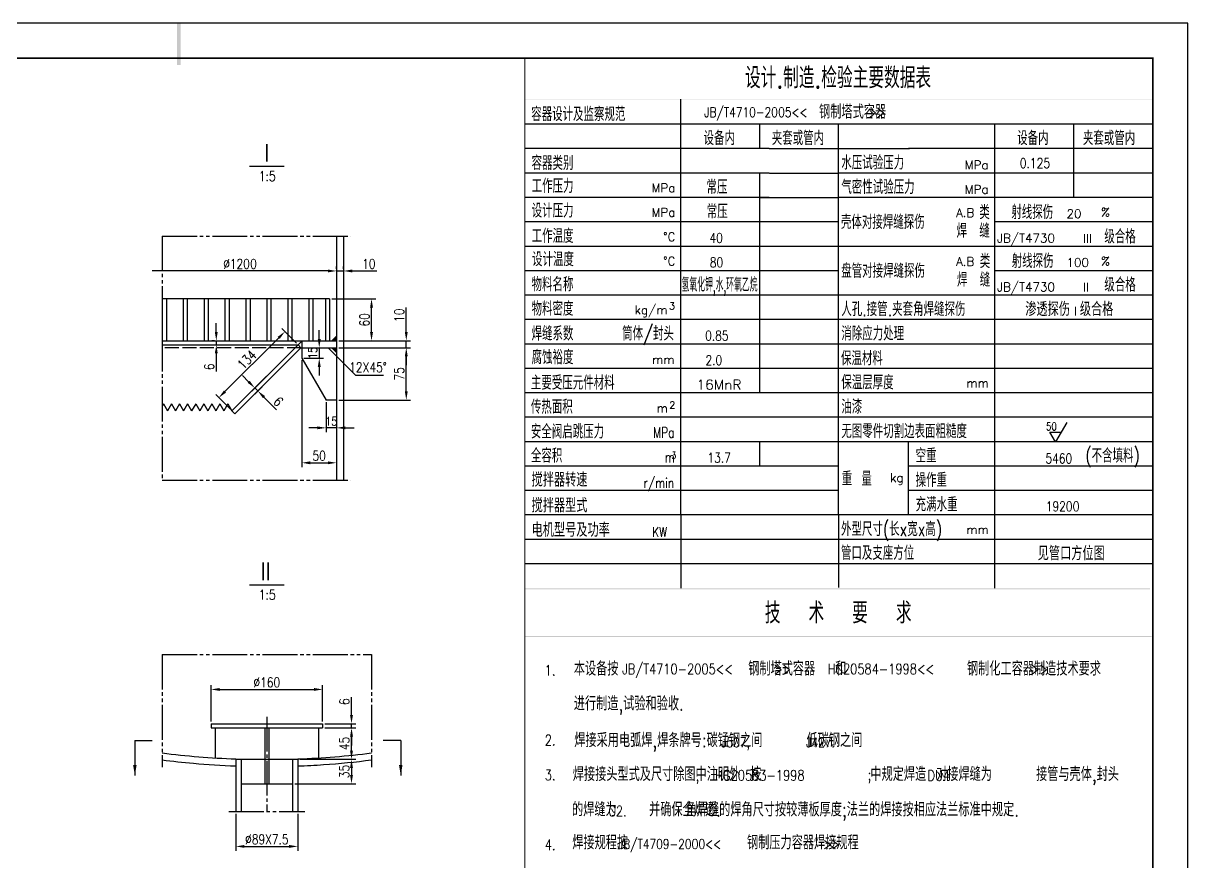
# Model space of a CAD drawing. Header units: millimetres. Extents: x 0 to 1411, y 0 to 841.
# Drawn here: x 260.2 to 594, y 600.6 to 841 of the extents above; entities that cross this region are included whole.
import ezdxf
from ezdxf.enums import TextEntityAlignment as Align

# ---------------------------------------------------------------- set-up
doc = ezdxf.new("R2010")
doc.units = ezdxf.units.MM
for name, pattern in [('CENTER', [12.6, 10, -0.8, 1, -0.8]), ('DASHED', [5, 4, -1]), ('PHANTOM', [14.4, 10, -0.8, 1, -0.8, 1, -0.8])]:
    doc.linetypes.add(name, pattern=pattern)
for name, color, linetype in [('1', 2, 'CENTER'), ('2', 1, 'Continuous'), ('3', 3, 'DASHED'), ('4', 7, 'PHANTOM')]:
    doc.layers.add(name, color=color, linetype=linetype)
doc.styles.add('HZ', font='txt.shx', dxfattribs={"width": 0.8, "bigfont": 'hztxt.shx'})
doc.styles.add('ROMANS', font='romans.shx', dxfattribs={"width": 0.8})
doc.dimstyles.new('ISO-25', dxfattribs={"dimtxt": 2.8, "dimasz": 2.5, "dimexe": 1.25, "dimexo": 0.625, "dimtad": 1, "dimtxsty": 'ROMANS', "dimcen": 2.5, "dimadec": 0, "dimazin": 0, "dimtfac": 1, "dimtmove": 0, "dimatfit": 3, "dimfxl": 0, "dimarcsym": 0})

# ---------------------------------------------------------------- blocks, each defined once
blk = doc.blocks.new('*D87')
at = {"color": 0, "lineweight": -2}
for p, q in [((350.62, 748), (371.23, 748)), ((369.98, 735.5), (369.98, 745.5)), ((350.62, 733), (371.23, 733))]:
    blk.add_line(p, q, dxfattribs=at)
at = {"color": 0}
for points in [[(369.57, 745.5), (370.4, 745.5), (369.98, 748)], [(369.57, 735.5), (370.4, 735.5), (369.98, 733)]]:
    blk.add_solid(points, dxfattribs=at)
at = {"layer": 'DEFPOINTS', "color": 0}
for p in [(350, 748), (369.98, 748), (350, 733)]:
    blk.add_point(p, dxfattribs=at)
at = {"color": 0, "insert": (367.96, 740.5), "char_height": 2.8, "attachment_point": 5, "rotation": 90, "style": 'ROMANS'}
blk.add_mtext('75', dxfattribs=at)
blk = doc.blocks.new('*D88')
at = {"color": 0, "lineweight": -2}
for p, q in [((369.98, 752.5), (369.98, 759.56)), ((350.62, 750), (371.23, 750)), ((350.62, 748), (371.23, 748)), ((369.98, 748), (369.98, 750)), ((369.98, 745.5), (369.98, 743))]:
    blk.add_line(p, q, dxfattribs=at)
at = {"color": 0}
for points in [[(369.57, 752.5), (370.4, 752.5), (369.98, 750)], [(369.57, 745.5), (370.4, 745.5), (369.98, 748)]]:
    blk.add_solid(points, dxfattribs=at)
at = {"layer": 'DEFPOINTS', "color": 0}
for p in [(350, 750), (350, 748), (369.98, 750)]:
    blk.add_point(p, dxfattribs=at)
at = {"color": 0, "insert": (367.96, 757.28), "char_height": 2.8, "attachment_point": 5, "rotation": 90, "style": 'ROMANS'}
blk.add_mtext('10', dxfattribs=at)
blk = doc.blocks.new('*D89')
at = {"color": 0, "lineweight": -2}
for p, q in [((347, 732.38), (347, 723.77)), ((350, 732.38), (350, 723.77)), ((344.5, 725.02), (342, 725.02)), ((350, 725.02), (347, 725.02)), ((352.5, 725.02), (355, 725.02))]:
    blk.add_line(p, q, dxfattribs=at)
at = {"color": 0}
for points in [[(344.5, 725.44), (344.5, 724.61), (347, 725.02)], [(352.5, 725.44), (352.5, 724.61), (350, 725.02)]]:
    blk.add_solid(points, dxfattribs=at)
at = {"layer": 'DEFPOINTS', "color": 0}
for p in [(347, 733), (350, 733), (347, 725.02)]:
    blk.add_point(p, dxfattribs=at)
at = {"color": 0, "insert": (348.5, 726.9), "char_height": 2.5, "attachment_point": 5, "style": 'ROMANS'}
blk.add_mtext('15', dxfattribs=at)
blk = doc.blocks.new('*D90')
at = {"color": 0, "lineweight": -2}
for p, q in [((340, 744.38), (340, 713.75)), ((350, 732.38), (350, 713.75)), ((342.5, 715), (347.5, 715))]:
    blk.add_line(p, q, dxfattribs=at)
at = {"color": 0}
for points in [[(342.5, 715.42), (342.5, 714.58), (340, 715)], [(347.5, 715.42), (347.5, 714.58), (350, 715)]]:
    blk.add_solid(points, dxfattribs=at)
at = {"layer": 'DEFPOINTS', "color": 0}
for p in [(340, 745), (350, 733), (350, 715)]:
    blk.add_point(p, dxfattribs=at)
at = {"color": 0, "insert": (345, 717.02), "char_height": 2.8, "attachment_point": 5, "style": 'ROMANS'}
blk.add_mtext('50', dxfattribs=at)
blk = doc.blocks.new('*D91')
at = {"color": 0, "lineweight": -2}
for p, q in [((345.03, 750.5), (345.03, 753)), ((340.63, 748), (346.28, 748)), ((345.03, 748), (345.03, 745)), ((340.63, 745), (346.28, 745)), ((345.03, 742.5), (345.03, 740))]:
    blk.add_line(p, q, dxfattribs=at)
at = {"color": 0}
for points in [[(344.61, 750.5), (345.45, 750.5), (345.03, 748)], [(344.61, 742.5), (345.45, 742.5), (345.03, 745)]]:
    blk.add_solid(points, dxfattribs=at)
at = {"layer": 'DEFPOINTS', "color": 0}
for p in [(340, 748), (340, 745), (345.03, 745)]:
    blk.add_point(p, dxfattribs=at)
at = {"color": 0, "insert": (343.16, 746.5), "char_height": 2.5, "attachment_point": 5, "rotation": 90, "style": 'ROMANS'}
blk.add_mtext('15', dxfattribs=at)
blk = doc.blocks.new('*D92')
at = {"color": 0, "lineweight": -2}
for p, q in [((338.51, 749.29), (334.31, 753.49)), ((333.42, 750.84), (318.01, 735.42)), ((319.56, 730.34), (315.36, 734.54))]:
    blk.add_line(p, q, dxfattribs=at)
at = {"color": 0}
for points in [[(333.13, 751.13), (333.72, 750.55), (335.19, 752.61)], [(317.71, 735.72), (318.3, 735.13), (316.24, 733.66)]]:
    blk.add_solid(points, dxfattribs=at)
at = {"layer": 'DEFPOINTS', "color": 0}
for p in [(338.95, 748.85), (316.24, 733.66), (320, 729.9)]:
    blk.add_point(p, dxfattribs=at)
at = {"color": 0, "insert": (324.28, 744.56), "char_height": 2.8, "attachment_point": 5, "rotation": 45, "style": 'ROMANS'}
blk.add_mtext('134', dxfattribs=at)
blk = doc.blocks.new('*D93')
at = {"color": 0, "lineweight": -2}
for p, q in [((324.79, 738.23), (323.02, 739.99)), ((329.99, 739.88), (325.68, 735.57)), ((330.83, 739.03), (326.52, 734.72)), ((326.56, 736.46), (327.41, 735.61)), ((329.18, 733.84), (332.81, 730.21))]:
    blk.add_line(p, q, dxfattribs=at)
at = {"color": 0}
for points in [[(325.09, 738.52), (324.5, 737.93), (326.56, 736.46)], [(329.47, 734.14), (328.88, 733.55), (327.41, 735.61)]]:
    blk.add_solid(points, dxfattribs=at)
at = {"layer": 'DEFPOINTS', "color": 0}
for p in [(330.43, 740.33), (331.28, 739.48), (327.41, 735.61)]:
    blk.add_point(p, dxfattribs=at)
at = {"color": 0, "insert": (333.31, 732.57), "char_height": 2.8, "attachment_point": 5, "rotation": 315, "style": 'ROMANS'}
blk.add_mtext('6', dxfattribs=at)
blk = doc.blocks.new('*D94')
at = {"color": 0, "lineweight": -2}
for p, q in [((348.63, 762), (361.27, 762)), ((360.02, 752.5), (360.02, 759.5)), ((350.62, 750), (361.27, 750))]:
    blk.add_line(p, q, dxfattribs=at)
at = {"color": 0}
for points in [[(359.6, 759.5), (360.44, 759.5), (360.02, 762)], [(359.6, 752.5), (360.44, 752.5), (360.02, 750)]]:
    blk.add_solid(points, dxfattribs=at)
at = {"layer": 'DEFPOINTS', "color": 0}
for p in [(348, 762), (360.02, 762), (350, 750)]:
    blk.add_point(p, dxfattribs=at)
at = {"color": 0, "insert": (358, 756), "char_height": 2.8, "attachment_point": 5, "rotation": 90, "style": 'ROMANS'}
blk.add_mtext('60', dxfattribs=at)
blk = doc.blocks.new('*D95')
at = {"color": 0, "lineweight": -2}
for p, q in [((350, 770.62), (350, 771.25)), ((347.5, 770), (297.1, 770))]:
    blk.add_line(p, q, dxfattribs=at)
at = {"color": 0}
blk.add_solid([(347.5, 770.41), (347.5, 769.58), (350, 770)], dxfattribs=at)
at = {"layer": 'DEFPOINTS', "color": 0}
for p in [(297.1, 770), (297.1, 770), (350, 770)]:
    blk.add_point(p, dxfattribs=at)
at = {"color": 0, "insert": (322.3, 772.02), "char_height": 2.8, "attachment_point": 5, "style": 'ROMANS'}
blk.add_mtext('%%C1200', dxfattribs=at)
blk = doc.blocks.new('_None')
blk = doc.blocks.new('*D96')
at = {"color": 0, "lineweight": -2}
for p, q in [((350, 770.62), (350, 771.25)), ((352, 770.62), (352, 771.25)), ((347.5, 770), (345, 770)), ((350, 770), (352, 770)), ((354.5, 770), (361.56, 770))]:
    blk.add_line(p, q, dxfattribs=at)
at = {"color": 0}
for points in [[(347.5, 770.41), (347.5, 769.58), (350, 770)], [(354.5, 770.41), (354.5, 769.58), (352, 770)]]:
    blk.add_solid(points, dxfattribs=at)
at = {"layer": 'DEFPOINTS', "color": 0}
for p in [(350, 770), (352, 770), (352, 769.99)]:
    blk.add_point(p, dxfattribs=at)
at = {"color": 0, "insert": (359.28, 772.02), "char_height": 2.8, "attachment_point": 5, "style": 'ROMANS'}
blk.add_mtext('10', dxfattribs=at)
blk = doc.blocks.new('*D97')
at = {"color": 0, "lineweight": -2}
for p, q in [((346.63, 639), (355.53, 639)), ((354.28, 632.5), (354.28, 636.5)), ((339.52, 630), (355.53, 630))]:
    blk.add_line(p, q, dxfattribs=at)
at = {"color": 0}
for points in [[(353.86, 636.5), (354.7, 636.5), (354.28, 639)], [(353.86, 632.5), (354.7, 632.5), (354.28, 630)]]:
    blk.add_solid(points, dxfattribs=at)
at = {"layer": 'DEFPOINTS', "color": 0}
for p in [(346, 639), (354.28, 639), (338.9, 630)]:
    blk.add_point(p, dxfattribs=at)
at = {"color": 0, "insert": (352.25, 634.5), "char_height": 2.8, "attachment_point": 5, "rotation": 90, "style": 'ROMANS'}
blk.add_mtext('45', dxfattribs=at)
blk = doc.blocks.new('*D98')
at = {"color": 0, "lineweight": -2}
for p, q in [((354.28, 642.7), (354.28, 647.84)), ((346.62, 640.2), (355.53, 640.2)), ((346.62, 639), (355.53, 639)), ((354.28, 639), (354.28, 640.2)), ((354.28, 636.5), (354.28, 634))]:
    blk.add_line(p, q, dxfattribs=at)
at = {"color": 0}
for points in [[(353.86, 642.7), (354.7, 642.7), (354.28, 640.2)], [(353.86, 636.5), (354.7, 636.5), (354.28, 639)]]:
    blk.add_solid(points, dxfattribs=at)
at = {"layer": 'DEFPOINTS', "color": 0}
for p in [(346, 640.2), (346, 639), (354.28, 640.2)]:
    blk.add_point(p, dxfattribs=at)
at = {"color": 0, "insert": (352.25, 646.52), "char_height": 2.8, "attachment_point": 5, "rotation": 90, "style": 'ROMANS'}
blk.add_mtext('6', dxfattribs=at)
blk = doc.blocks.new('*D99')
at = {"color": 0, "lineweight": -2}
for p, q in [((339.53, 630), (355.53, 630)), ((354.28, 627.5), (354.28, 625.5)), ((338.03, 623), (355.53, 623))]:
    blk.add_line(p, q, dxfattribs=at)
at = {"color": 0}
for points in [[(353.86, 627.5), (354.7, 627.5), (354.28, 630)], [(353.86, 625.5), (354.7, 625.5), (354.28, 623)]]:
    blk.add_solid(points, dxfattribs=at)
at = {"layer": 'DEFPOINTS', "color": 0}
for p in [(338.9, 630), (337.4, 623), (354.28, 623)]:
    blk.add_point(p, dxfattribs=at)
at = {"color": 0, "insert": (352.25, 626.5), "char_height": 2.8, "attachment_point": 5, "rotation": 90, "style": 'ROMANS'}
blk.add_mtext('35', dxfattribs=at)
blk = doc.blocks.new('*D100')
at = {"color": 0, "lineweight": -2}
for p, q in [((314, 640.83), (314, 651.27)), ((346, 640.83), (346, 651.27)), ((316.5, 650.02), (343.5, 650.02))]:
    blk.add_line(p, q, dxfattribs=at)
at = {"color": 0}
for points in [[(316.5, 650.44), (316.5, 649.6), (314, 650.02)], [(343.5, 650.44), (343.5, 649.6), (346, 650.02)]]:
    blk.add_solid(points, dxfattribs=at)
at = {"layer": 'DEFPOINTS', "color": 0}
for p in [(346, 650.02), (314, 640.2), (346, 640.2)]:
    blk.add_point(p, dxfattribs=at)
at = {"color": 0, "insert": (330, 652.04), "char_height": 2.8, "attachment_point": 5, "style": 'ROMANS'}
blk.add_mtext('%%C160', dxfattribs=at)
blk = doc.blocks.new('*D101')
at = {"color": 0, "lineweight": -2}
for p, q in [((321.1, 614.38), (321.1, 603.77)), ((338.9, 614.38), (338.9, 603.77)), ((323.6, 605.02), (336.4, 605.02))]:
    blk.add_line(p, q, dxfattribs=at)
at = {"color": 0}
for points in [[(323.6, 605.44), (323.6, 604.61), (321.1, 605.02)], [(336.4, 605.44), (336.4, 604.61), (338.9, 605.02)]]:
    blk.add_solid(points, dxfattribs=at)
at = {"layer": 'DEFPOINTS', "color": 0}
for p in [(321.1, 615), (338.9, 615), (338.9, 605.02)]:
    blk.add_point(p, dxfattribs=at)
at = {"color": 0, "insert": (330, 607.05), "char_height": 2.8, "attachment_point": 5, "style": 'ROMANS'}
blk.add_mtext('%%C89X7.5', dxfattribs=at)
blk = doc.blocks.new('*D112')
at = {"color": 0, "lineweight": -2}
for p, q in [((315.52, 752.5), (315.52, 755)), ((315.02, 750), (314.27, 750)), ((315.52, 750), (315.52, 748.85)), ((316.08, 748.85), (316.77, 748.85)), ((315.52, 746.35), (315.52, 741.21))]:
    blk.add_line(p, q, dxfattribs=at)
at = {"color": 0}
for points in [[(315.1, 752.5), (315.93, 752.5), (315.52, 750)], [(315.1, 746.35), (315.93, 746.35), (315.52, 748.85)]]:
    blk.add_solid(points, dxfattribs=at)
at = {"layer": 'DEFPOINTS', "color": 0}
for p in [(315.45, 748.85), (315.52, 748.85), (315.65, 750)]:
    blk.add_point(p, dxfattribs=at)
at = {"color": 0, "insert": (313.49, 742.53), "char_height": 2.8, "attachment_point": 5, "rotation": 90, "style": 'ROMANS'}
blk.add_mtext('6', dxfattribs=at)

msp = doc.modelspace()

# ---------------------------------------------------------------- linework, layer by layer
for p, q in [((594, 841), (0, 841)), ((594, 0), (594, 841)), ((404, 831), (584, 831)), ((448.7, 700.258), (448.7, 819.258)), ((584, 812.058), (404, 812.058)), ((471.2, 812.058), (471.2, 805.058)), ((493.9, 700.258), (493.9, 811.958)), ((538.6, 811.958), (538.6, 700.058)), ((561.3, 812.058), (561.3, 791.058)), ((474, 805.058), (404, 805.058)), ((474, 805.058), (493.9, 805.058)), ((493.8, 805.058), (514.2, 805.058)), ((584, 805.058), (514, 805.058)), ((325, 800), (335, 800)), ((474, 798.058), (404, 798.058)), ((471.2, 798.058), (471.2, 735.058)), ((474.1, 798.058), (493.9, 798.058)), ((514.2, 798.058), (493.8, 798.058)), ((584, 798.058), (514, 798.058)), ((474, 791.058), (404, 791.058)), ((471.2, 791.058), (493.9, 791.058)), ((514.1, 791.058), (494, 791.058)), ((584, 791.058), (514, 791.058)), ((493.8, 784.058), (404, 784.058)), ((584, 784.058), (538.6, 784.058)), ((584, 777.058), (404, 777.058)), ((493.8, 770.058), (404, 770.058)), ((584, 770.058), (538.7, 770.058)), ((584, 763.058), (404, 763.058)), ((584, 756.058), (404, 756.058)), ((584, 749.058), (404, 749.058)), ((350, 745.6), (355.45219, 740.14781)), ((584, 742.058), (404, 742.058)), ((355.45219, 740.14781), (363.45219, 740.14781)), ((584, 735.058), (404, 735.058)), ((584, 728.058), (404, 728.058)), ((584, 721.058), (404, 721.058)), ((471.2, 721.058), (471.2, 714.058)), ((513.9, 721.058), (513.9, 700.058)), ((493.9, 714.058), (404, 714.058)), ((584, 714.058), (513.9, 714.058)), ((493.9, 707.058), (404, 707.058)), ((584, 707.058), (513.9, 707.058)), ((584, 700.058), (404, 700.058)), ((448.7, 699.958), (448.7, 679.058)), ((493.9, 700.242), (493.9, 679.242)), ((538.6, 700.058), (538.6, 679.058)), ((584, 693.058), (404, 693.058)), ((584, 686.058), (404, 686.058)), ((325, 680), (335, 680)), ((292.1678, 635.35398), (292.1678, 625.35398)), ((368.39613, 635.35398), (368.39613, 625.35398)), ((321.1, 630), (338.9, 630))]:
    msp.add_line(p, q)
at = {"const_width": 0.5}
msp.add_lwpolyline([(25, 10), (584, 10), (584, 831), (25, 831)], close=True, dxfattribs=at)
at = {"const_width": 0.27}
msp.add_lwpolyline([(404, 831.058), (404, 512.425)], dxfattribs=at)
msp.add_lwpolyline([(559.30107, 726.60056), (556.10107, 721.058), (554.50107, 723.82928), (557.70107, 723.82928)])
for points in [[(348.4, 750), (350, 750), (350, 751.6)], [(348.4, 748), (350, 748), (350, 746.4)], [(292.1678, 625.35398), (291.6678, 628.35398), (292.6678, 628.35398)], [(368.39613, 625.35398), (368.89613, 628.35398), (367.89613, 628.35398)]]:
    msp.add_solid(points)
at = {"color": 7}
for points in [[(305.257, 841.002), (304.257, 841.002), (305.257, 829.002), (304.257, 829.002)], [(404.01, 679.023), (404.01, 678.753), (583.189, 679.023), (583.189, 678.753)], [(403.94, 665.363), (403.94, 665.093), (583.69, 665.363), (583.69, 665.093)]]:
    msp.add_trace(points, dxfattribs=at)
msp.add_trace([(404.026, 819.244), (404.026, 819.094), (583.888, 819.244), (583.888, 819.094)])
at = {"layer": '1', "color": 0}
msp.add_line((330, 642.2), (330, 615), dxfattribs=at)
at = {"layer": '2'}
for p, q in [((350, 780), (350, 710)), ((352, 780), (352, 710)), ((348, 762), (300, 762)), ((300, 762), (300, 750)), ((301.2, 762), (301.2, 750)), ((306, 762), (306, 750)), ((307.2, 762), (307.2, 750)), ((312, 762), (312, 750)), ((313.2, 762), (313.2, 750)), ((318, 762), (318, 750)), ((319.2, 762), (319.2, 750)), ((324, 762), (324, 750)), ((325.2, 762), (325.2, 750)), ((330, 762), (330, 750)), ((331.2, 762), (331.2, 750)), ((336, 762), (336, 750)), ((337.2, 762), (337.2, 750)), ((342, 762), (342, 750)), ((343.2, 762), (343.2, 750)), ((346.8, 762), (346.8, 750)), ((348, 762), (348, 750)), ((300, 750), (350, 750)), ((300, 748.84853), (338.95147, 748.84853)), ((340, 749.89706), (320, 729.89706)), ((339.8, 748), (320.84853, 729.04853)), ((339.8, 748), (338.95147, 748.84853)), ((339.8, 748), (350, 748)), ((340, 750), (340, 745)), ((347.6, 748), (350, 745.6)), ((340, 745), (347, 733)), ((300.37009, 731.89706), (300, 731.25604)), ((300.37009, 731.89706), (301.52479, 729.89706)), ((302.67949, 731.89706), (301.52479, 729.89706)), ((302.67949, 731.89706), (303.83419, 729.89706)), ((304.98889, 731.89706), (303.83419, 729.89706)), ((304.98889, 731.89706), (306.14359, 729.89706)), ((307.29829, 731.89706), (306.14359, 729.89706)), ((307.29829, 731.89706), (308.45299, 729.89706)), ((309.6077, 731.89706), (308.45299, 729.89706)), ((309.6077, 731.89706), (310.7624, 729.89706)), ((311.9171, 731.89706), (310.7624, 729.89706)), ((311.9171, 731.89706), (313.0718, 729.89706)), ((314.2265, 731.89706), (313.0718, 729.89706)), ((314.2265, 731.89706), (315.3812, 729.89706)), ((316.5359, 731.89706), (315.3812, 729.89706)), ((316.5359, 731.89706), (317.6906, 729.89706)), ((318.8453, 731.89706), (317.6906, 729.89706)), ((318.8453, 731.89706), (320, 729.89706)), ((350, 733), (347, 733)), ((320, 729.89706), (320.84853, 729.04853)), ((314, 640.2), (314, 639)), ((314, 640.2), (346, 640.2)), ((314, 639), (346, 639)), ((315.2, 639), (315.2, 630.37048)), ((329.4, 639), (329.4, 623)), ((330.6, 639), (330.6, 623)), ((344.8, 639), (344.8, 630.37048)), ((346, 640.2), (346, 639)), ((292.1678, 635.35398), (297.1678, 635.35398)), ((368.39613, 635.35398), (363.39613, 635.35398)), ((321.1, 630), (321.1, 615)), ((322.6, 630), (322.6, 615)), ((337.4, 630), (337.4, 615)), ((338.9, 630), (338.9, 615)), ((322.6, 623), (337.4, 623))]:
    msp.add_line(p, q, dxfattribs=at)
at = {"layer": '2', "extrusion": (0, 0, -1)}
for start_param, end_param in [(1.645031157, 1.823476582), (1.318116072, 1.496561497)]:
    msp.add_ellipse((330, 689.83475), major_axis=(120, 0), ratio=0.5, start_param=start_param, end_param=end_param, dxfattribs=at)
at = {"layer": '2'}
for points, knots in [([(321.1, 627.99864), (317.03236, 628.14866), (312.97962, 628.40155), (305.9521, 629.02186), (302.962, 629.34483), (300, 629.72389)], [1.6444153056, 1.6444153056, 1.6444153056, 1.6444153056, 1.7455347316, 1.7455347316, 1.8212945323, 1.8212945323, 1.8212945323, 1.8212945323]), ([(360, 629.72403), (355.48008, 629.14575), (350.89478, 628.69799), (343.82424, 628.21819), (341.36485, 628.08953), (338.9, 627.99863)], [1.3202976646, 1.3202976646, 1.3202976646, 1.3202976646, 1.4359024369, 1.4359024369, 1.4971773586, 1.4971773586, 1.4971773586, 1.4971773586])]:
    msp.add_open_spline(points, degree=3, knots=knots, dxfattribs=at)
at = {"layer": '3', "color": 0}
msp.add_line((339.8, 748), (300, 748), dxfattribs=at)
at = {"layer": '4'}
for p, q in [((300, 780), (300, 710)), ((300, 780), (354, 780)), ((300, 710), (354, 710)), ((300, 660), (300, 627.70772)), ((300, 660), (360, 660)), ((360, 660), (360, 627.70785)), ((319.1, 615), (340.9, 615))]:
    msp.add_line(p, q, dxfattribs=at)

# ---------------------------------------------------------------- texts
for s, height, style, width, p in [('钢制塔式容器', 4, 'HZ', 0.8, (488.33101, 813.63854)), ('容器设计及监察规范', 4, 'HZ', 0.75, (405.8, 812.958)), ('JB/T4710-2005<<         >>', 2.8, 'ROMANS', 0.8, (455.3305, 814.10635)), ('容器类别', 4, 'HZ', 0.75, (405.9, 798.958)), ('水压试验压力', 4, 'HZ', 0.75, (494.7, 799.058)), ('0.125', 2.8, 'ROMANS', 0.8, (545.89484, 799.5146)), ('工作压力', 4, 'HZ', 0.75, (405.92269, 792.35669)), ('常压', 4, 'HZ', 0.75, (456.05135, 792.058)), ('气密性试验压力', 4, 'HZ', 0.75, (494.7, 792.058)), ('设计压力', 4, 'HZ', 0.75, (405.92269, 785.29002)), ('常压', 4, 'HZ', 0.75, (456.13581, 785.058)), ('射线探伤', 4, 'HZ', 0.75, (543.44192, 784.868)), ('工作温度', 4, 'HZ', 0.75, (405.92269, 778.02336)), ('级合格', 4, 'HZ', 0.75, (570.1, 777.868)), ('40', 2.8, 'ROMANS', 0.8, (456.90855, 778.058)), ('设计温度', 4, 'HZ', 0.75, (406.02316, 771.35669)), ('射线探伤', 4, 'HZ', 0.75, (543.54192, 770.868)), ('80', 2.8, 'ROMANS', 0.8, (456.99998, 771.058)), ('物料名称', 4, 'HZ', 0.75, (405.9, 764.158)), ('级合格', 4, 'HZ', 0.75, (570.1, 764.058)), ('物料密度', 4, 'HZ', 0.75, (405.9, 757.158)), ('人孔.接管.夹套角焊缝探伤', 4, 'HZ', 0.75, (494.7, 757.058)), ('渗透探伤 级合格', 4, 'HZ', 0.8, (547.43929, 757.058)), ('焊缝系数', 4, 'HZ', 0.75, (405.9, 750.058)), ('消除应力处理', 4, 'HZ', 0.75, (494.7, 750.058)), ('0.85', 2.8, 'ROMANS', 0.8, (455.66483, 750.058)), ('腐蚀裕度', 4, 'HZ', 0.75, (405.9, 743.258)), ('2.0', 2.8, 'ROMANS', 0.8, (455.75385, 743.00736)), ('保温材料', 4, 'HZ', 0.75, (494.6, 742.958)), ('12X45%%D', 2.8, 'ROMANS', 0.8, (353.63455, 740.99343)), ('主要受压元件材料', 4, 'HZ', 0.75, (405.7, 735.958)), ('保温层厚度', 4, 'HZ', 0.75, (494.7, 736.058)), ('传热面积', 4, 'HZ', 0.75, (405.7, 729.058)), ('油漆', 4, 'HZ', 0.75, (494.7, 729.058)), ('安全阀启跳压力', 4, 'HZ', 0.75, (405.7, 721.958)), ('无图零件切割边表面粗糙度', 4, 'HZ', 0.75, (494.7, 722.058)), (' 50', 2.24, 'ROMANS', 0.8, (552.15744, 724.30481)), ('全容积', 4, 'HZ', 0.75, (405.7, 715.058)), ('13.7', 2.8, 'ROMANS', 0.8, (456.30198, 715.058)), ('空重', 4, 'HZ', 0.75, (516, 715.058)), ('(不含填料)', 4, 'HZ', 0.75, (564.65263, 715.058)), ('5460', 2.8, 'ROMANS', 0.8, (553.21719, 714.84459)), ('搅拌器转速', 4, 'HZ', 0.8, (405.91694, 708.1587)), ('r/min', 2.8, 'ROMANS', 0.8, (437.9564, 707.83897)), ('重 量', 4, 'HZ', 0.75, (494.8, 708.458)), ('操作重', 4, 'HZ', 0.75, (516, 708.058)), ('搅拌器型式', 4, 'HZ', 0.8, (405.91694, 700.8053)), ('充满水重', 4, 'HZ', 0.75, (516, 701.058)), ('19200', 2.8, 'ROMANS', 0.8, (553.33763, 701.10365)), ('电机型号及功率', 4, 'HZ', 0.8, (405.91694, 693.7716)), ('KW', 2.8, 'ROMANS', 0.8, (440.46919, 693.7716)), ('管口及支座方位', 4, 'HZ', 0.75, (494.6, 687.158)), ('见管口方位图', 4, 'HZ', 0.8, (551.01534, 687.058)), ('本设备按            钢制塔式容器  和           钢制化工容器制造技术要求 ', 4, 'HZ', 0.8, (418.00221, 653.99544)), ('JB/T4710-2005<<     >>', 3, 'ROMANS', 0.8, (431.85763, 654.39684)), ('1.', 3, 'ROMANS', 0.8, (409.66875, 653.99578)), ('HG20584-1998<<              >>', 3, 'ROMANS', 0.8, (490.75919, 654.39684)), ('进行制造,试验和验收.', 4, 'HZ', 0.8, (418.00221, 643.99544)), ('焊接采用电弧焊,焊条牌号:碳锰钢之间    低碳钢之间', 4, 'HZ', 0.8, (418.14034, 633.48388)), ('2.', 3, 'ROMANS', 0.8, (409.66875, 633.99578)), ('J507,', 2.8, 'ROMANS', 0.8, (460.25406, 633.4382)), ('J427.', 2.8, 'ROMANS', 0.8, (484.60791, 633.4382)), ('焊接接头型式及尺寸除图中注明外 按          中规定焊造 对接焊缝为    接管与壳体,封头', 4, 'HZ', 0.8, (417.7191, 623.75737)), ('3.', 3, 'ROMANS', 0.8, (409.66875, 623.99578)), ('HG20583-1998', 3, 'ROMANS', 0.8, (458.54353, 623.90609)), (';', 3, 'ROMANS', 0.8, (502.24951, 624.10768)), ('DU4.', 3, 'ROMANS', 0.8, (519.41977, 623.842)), (',', 3, 'ROMANS', 0.8, (452.97874, 623.87942)), ('的焊缝为   并确保全焊透.', 4, 'HZ', 0.8, (417.50497, 613.62895)), ('角焊缝的焊角尺寸按较薄板厚度;法兰的焊接按相应法兰标准中规定.', 4, 'HZ', 0.8, (450.08041, 613.61007)), ('G2.', 3, 'ROMANS', 0.8, (427.92128, 613.66894)), ('焊接规程按           钢制压力容器焊接规程', 4, 'HZ', 0.8, (417.564, 604.15354)), ('JB/T4709-2000<<                >>', 2.8, 'ROMANS', 0.8, (430.57667, 604.30256)), ('4.', 3, 'ROMANS', 0.8, (409.66875, 603.99578))]:
    msp.add_text(s, height=height, dxfattribs=dict(style=style, width=width)).set_placement(p)
at = {"color": 7, "style": 'HZ', "width": 0.75}
for s, p in [('设备内', (459.70766, 806.087)), ('夹套或管内', (482.26409, 806.087)), ('设备内', (549.60766, 806.087)), ('夹套或管内', (571.45124, 806.087))]:
    msp.add_text(s, height=4, dxfattribs=at).set_placement(p, align=Align.CENTER)
at = {"color": 7, "style": 'ROMANS'}
for s, p in [('MPa', (536.917, 799.139)), ('MPa', (447.14, 792.544)), ('MPa', (536.917, 792.139)), ('MPa', (447.14, 785.544)), ('%%dC', (447.14, 778.544)), ('%%dC', (447.14, 771.544)), ('kg/m', (444.885, 757.583)), ('mm', (446.886, 743.365)), ('mm', (536.981, 736.608)), ('mm', (536.981, 694.608))]:
    msp.add_text(s, height=2.5, dxfattribs=at).set_placement(p, align=Align.RIGHT)
at = {"ltscale": 0.5, "style": 'ROMANS', "width": 0.8}
for p in [(330.14244, 795.77261), (330.14244, 675.77261)]:
    msp.add_text('1:5', height=2.8, dxfattribs=at).set_placement(p, align=Align.CENTER)
at = {"color": 7, "style": 'ROMANS'}
for s, height, p in [('A.B', 2.5, (527.578, 785.449)), ('%', 2.5, (569.154, 785.571)), ('20', 2.5, (559.25631, 785.16254)), ('JB/T4730', 2.5, (539.328, 778.153)), ('III', 2.5, (563.97718, 778.07325)), ('A.B', 2.5, (527.578, 771.449)), ('100', 2.5, (559.25631, 771.16254)), ('%', 2.5, (569.154, 771.571)), ('JB/T4730', 2.5, (539.328, 764.153)), ('II', 2.5, (563.97718, 764.07325)), ('3', 2, (445.32, 758.961)), ('I', 2.5, (561.39105, 757.25793)), ('m', 2.5, (441.754, 729.438)), ('2', 2, (445.407, 730.599)), ('kg', 2.5, (508.683, 709.486))]:
    msp.add_text(s, height=height, dxfattribs=at).set_placement(p)
at = {"color": 7, "style": 'HZ', "width": 0.75}
for s, height, p in [('类', 4, (534.26, 784.828)), ('壳体对接焊缝探伤', 4, (494.594, 782.035)), ('焊', 4, (527.738, 779.508)), ('缝', 4, (534.26, 779.508)), ('类', 4, (534.382, 770.797)), ('盘管对接焊缝探伤', 4, (494.673, 768.016)), ('焊', 4, (527.86, 765.477)), ('缝', 4, (534.382, 765.477)), ('3', 2, (446.05, 716.118)), ('m', 3, (444.06, 715.118)), ('外型尺寸(长x宽x高)', 4, (494.61, 693.998))]:
    msp.add_text(s, height=height, dxfattribs=at).set_placement(p)
for s, height, style, width, p, p2 in [('氢氧化钾,水,环氧乙烷', 4, 'HZ', 0.548798, (448.9038, 764.08222), (470.68011, 764.08222)), ('  16MnR  ', 2.8, 'ROMANS', 0.832255, (449.19807, 736.01163), (470.05993, 736.01163))]:
    msp.add_text(s, height=height, dxfattribs=dict(style=style, width=width)).set_placement(p, p2, align=Align.FIT)
at = {"style": 'HZ', "width": 0.75}
msp.add_text('筒体/封头', height=4, dxfattribs=at).set_placement((446.7, 750.058), align=Align.RIGHT)
at = {"color": 7, "style": 'HZ', "width": 0.75}
msp.add_text('MPa', height=3, dxfattribs=at).set_placement((446.88, 722.178), align=Align.RIGHT)
at = {"layer": '2', "color": 1, "style": 'HZ', "width": 0.75}
for s, p in [('设计.制造.检验主要数据表', (493.76, 822.358)), ('技  术  要  求', (493.8, 668.948))]:
    msp.add_text(s, height=6, dxfattribs=at).set_placement(p, align=Align.CENTER)
at = {"layer": '2', "style": 'HZ', "width": 0.8}
for s, p in [('I', (329.30398, 801.38599)), ('II', (328.30247, 681.38599))]:
    msp.add_text(s, height=5, dxfattribs=at).set_placement(p)

# ---------------------------------------------------------------- dimensions: what is measured, and where the dimension line sits
for base, p1, p2, text, override, picture, middle in [((297.09712, 769.99595), (350, 769.99595), (297.09712, 769.99595), '%%C1200', {"dimblk2": 'None', "dimsah": 1, "dimse2": 1}, '*D95', (322.29856, 772.02095)), ((347, 725.02251), (350, 733), (347, 733), '15', {"dimtxt": 2.5, "dimtix": 1}, '*D89', (348.5, 726.89751))]:
    dim = msp.add_linear_dim(base=base, p1=p1, p2=p2, text=text, dimstyle='ISO-25', override=override)
    dim.commit()
    dim.dimension.update_dxf_attribs({"geometry": picture, "text_midpoint": middle})
for base, p1, p2, text, picture, middle in [((352, 769.99595), (350, 769.99595), (352, 769.99481), '10', '*D96', (359.27833, 772.02095)), ((350, 715), (340, 745), (350, 733), '50', '*D90', (345, 717.025)), ((346, 650.01979), (314, 640.2), (346, 640.2), '%%C160', '*D100', (330, 652.04479)), ((338.9, 605.02196), (321.1, 615), (338.9, 615), '%%C89X7.5', '*D101', (330, 607.04696))]:
    dim = msp.add_linear_dim(base=base, p1=p1, p2=p2, text=text, dimstyle='ISO-25')
    dim.commit()
    dim.dimension.update_dxf_attribs({"geometry": picture, "text_midpoint": middle})
for base, p1, p2, text, picture, middle in [((360.02048, 762), (350, 750), (348, 762), '60', '*D94', (357.99548, 756)), ((369.9845, 750), (350, 748), (350, 750), '10', '*D88', (367.9595, 757.27833)), ((315.51697, 748.84853), (315.64776, 750), (315.45158, 748.84853), '6', '*D112', (313.49197, 742.53019)), ((369.9845, 748), (350, 733), (350, 748), '75', '*D87', (367.9595, 740.5)), ((354.27981, 640.2), (346, 639), (346, 640.2), '6', '*D98', (352.25481, 646.51833)), ((354.27981, 639), (338.9, 630), (346, 639), '45', '*D97', (352.25481, 634.5)), ((354.27981, 623), (338.9, 630), (337.4, 623), '35', '*D99', (352.25481, 626.5))]:
    dim = msp.add_linear_dim(base=base, p1=p1, p2=p2, angle=90, text=text, dimstyle='ISO-25')
    dim.commit()
    dim.dimension.update_dxf_attribs({"geometry": picture, "text_midpoint": middle})
for p1, p2, distance, text, picture, middle in [((338.95147, 748.84853), (320, 729.89706), -5.31625, '134', '*D92', (324.28469, 744.56384)), ((330.428, 740.32505), (331.27653, 739.47653), -5.46983, '6', '*D93', (333.3084, 732.57293))]:
    dim = msp.add_aligned_dim(p1=p1, p2=p2, distance=distance, text=text, dimstyle='ISO-25')
    dim.commit()
    dim.dimension.update_dxf_attribs({"geometry": picture, "text_midpoint": middle})
dim = msp.add_linear_dim(base=(345.03104, 745), p1=(340, 748), p2=(340, 745), angle=90, text='15', dimstyle='ISO-25', override={"dimtxt": 2.5, "dimtix": 1})
dim.commit()
dim.dimension.update_dxf_attribs({"geometry": '*D91', "text_midpoint": (343.15604, 746.5)})

doc.saveas('drawing.dxf')
